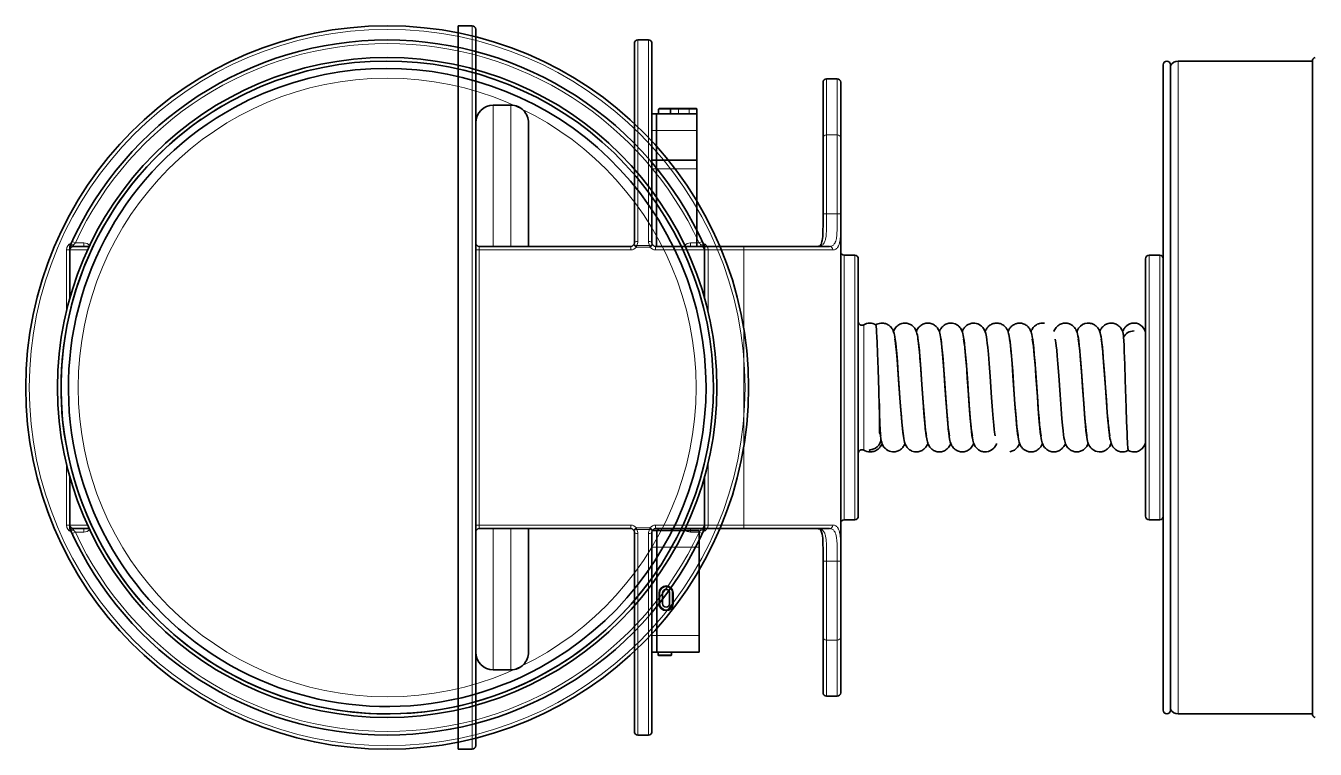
# Model space of a CAD drawing. Extents: x -1556 to 2480, y -1748 to 2591.
# Drawn here: x 390 to 1121, y 216 to 626 of the extents above; entities that cross this region are included whole.
import ezdxf

# ---------------------------------------------------------------- set-up
doc = ezdxf.new("R2010")
doc.units = 0

msp = doc.modelspace()

# ---------------------------------------------------------------- linework, layer by layer
at = {"color": 7, "lineweight": 35}
for p, q in [((634.69519, 420.5), (634.69519, 625.5)), ((644.69519, 420.5), (644.69519, 623.5)), ((734.69519, 502.5), (734.69519, 615.477173)), ((744.69519, 502.5), (744.69519, 615.477173)), ((1034.69519, 603.418518), (1034.69519, 581.026367)), ((1034.69519, 493.509766), (1034.69519, 603.418518)), ((1038.858154, 603.418518), (1038.858154, 581.026123)), ((1043.135376, 605.5), (1119.415405, 605.5)), ((1119.415405, 606), (1119.415405, 583.291687)), ((841.745361, 593.5), (841.745361, 562.050964)), ((851.745361, 562.050964), (851.745361, 593.5)), ((1034.69519, 574.340698), (1034.69519, 595.800537)), ((1034.69519, 581.026367), (1034.69519, 237.581467)), ((1038.858154, 581.026123), (1038.858154, 237.581467)), ((1119.415405, 583.291687), (1119.415405, 235)), ((747.231873, 575.680298), (770.231873, 575.680298)), ((1034.69519, 245.199432), (1034.69519, 574.340698)), ((674.69519, 500.5), (674.69519, 570.5)), ((841.745361, 562.050964), (841.745361, 518.875977)), ((851.745361, 518.875977), (851.745361, 562.050964)), ((747.231873, 549.40332), (770.231873, 549.40332)), ((747.231873, 544.495789), (747.231873, 500.500061)), ((747.231873, 500.500061), (747.231873, 544.495789)), ((770.231873, 544.495789), (770.231873, 500.500061)), ((851.745361, 327.379028), (851.745361, 513.620972)), ((414.5, 471.184723), (414.5, 498.5)), ((732.69519, 500.5), (646.69519, 500.5)), ((796.745361, 500.5), (746.69519, 500.5)), ((774.5, 471.185303), (774.5, 498.5)), ((796.745361, 500.5), (845.451843, 500.5)), ((861.745361, 420.5), (861.745361, 493.5)), ((1024.69519, 420.5), (1024.69519, 493.5)), ((1034.69519, 420.5), (1034.69519, 493.5)), ((634.69519, 215.5), (634.69519, 420.5)), ((644.69519, 217.5), (644.69519, 420.5)), ((861.745361, 347.5), (861.745361, 420.5)), ((1024.69519, 347.5), (1024.69519, 420.5)), ((1034.69519, 347.5), (1034.69519, 420.5)), ((414.5, 342.5), (414.5, 369.819061)), ((774.5, 342.5), (774.5, 369.814087)), ((1034.69519, 259.973663), (1034.69519, 347.489258)), ((732.69519, 340.5), (646.69519, 340.5)), ((674.69519, 270.5), (674.69519, 340.5)), ((734.69519, 225.522842), (734.69519, 338.5)), ((744.69519, 225.522842), (744.69519, 338.5)), ((796.745361, 340.5), (746.69519, 340.5)), ((747.469604, 339.515564), (771.469604, 339.515564)), ((796.745361, 340.5), (845.451843, 340.5)), ((747.469604, 330.015442), (747.469604, 280.015625)), ((747.469604, 280.015625), (747.469604, 330.015442)), ((771.469604, 330.015442), (771.469604, 280.015625)), ((841.745361, 322.123993), (841.745361, 278.949036)), ((851.745361, 278.949036), (851.745361, 322.123993)), ((841.745361, 278.949036), (841.745361, 247.5)), ((851.745361, 247.5), (851.745361, 278.949036)), ((747.469604, 270.515564), (771.469604, 270.515564)), ((1034.69519, 237.581467), (1034.69519, 259.973663)), ((1043.135376, 235.5), (1119.415405, 235.5))]:
    msp.add_line(p, q, dxfattribs=at)
at = {"color": 7, "lineweight": 35, "ltscale": 0.2}
for p, q in [((634.69519, 625.5), (642.69519, 625.5)), ((634.69519, 215.5), (642.69519, 215.5))]:
    msp.add_line(p, q, dxfattribs=at)
at = {"color": 7, "lineweight": 13}
for p, q in [((642.69519, 420.5), (642.69519, 625.5)), ((736.69519, 503.341125), (736.69519, 617.477173)), ((742.69519, 503.341125), (742.69519, 617.477173)), ((1043.135376, 582.852783), (1043.135376, 605.5)), ((843.745361, 595.5), (843.745361, 563.687378)), ((849.745361, 563.687378), (849.745361, 595.5)), ((654.69519, 500.5), (654.69519, 580.5)), ((664.69519, 500.5), (664.69519, 580.5)), ((1043.135376, 235.5), (1043.135376, 582.852783)), ((747.231873, 566.180237), (770.231873, 566.180237)), ((843.745361, 563.687378), (843.745361, 519.023621)), ((849.745361, 519.023621), (849.745361, 563.687378)), ((770.231873, 544.495789), (747.231873, 544.495789)), ((412.5, 498.5), (412.5, 463.449982)), ((732.69519, 498.5), (646.69519, 498.5)), ((646.69519, 498.5), (646.69519, 342.5)), ((796.745361, 498.5), (746.69519, 498.5)), ((776.5, 498.5), (776.5, 463.453461)), ((796.745361, 342.5), (796.745361, 498.5)), ((796.745361, 498.5), (847.289795, 498.5)), ((853.745361, 420.5), (853.745361, 495.5)), ((859.745361, 420.5), (859.745361, 495.5)), ((1026.69519, 420.5), (1026.69519, 495.5)), ((1032.69519, 420.5), (1032.69519, 495.5)), ((864.793152, 384.961517), (864.793152, 454.849792)), ((642.69519, 215.5), (642.69519, 420.5)), ((853.745361, 345.5), (853.745361, 420.5)), ((859.745361, 345.5), (859.745361, 420.5)), ((1026.69519, 345.5), (1026.69519, 420.5)), ((1032.69519, 345.5), (1032.69519, 420.5)), ((412.5, 377.548309), (412.5, 342.5)), ((776.5, 377.545441), (776.5, 342.5)), ((732.69519, 342.5), (646.69519, 342.5)), ((654.69519, 260.5), (654.69519, 340.5)), ((664.69519, 260.5), (664.69519, 340.5)), ((736.69519, 223.522842), (736.69519, 337.658875)), ((742.69519, 223.522842), (742.69519, 337.658875)), ((796.745361, 342.5), (746.69519, 342.5)), ((796.745361, 342.5), (847.289795, 342.5)), ((747.469604, 330.015442), (771.469604, 330.015442)), ((843.745361, 321.976349), (843.745361, 277.312592)), ((849.745361, 277.312592), (849.745361, 321.976349)), ((747.469604, 280.015625), (771.469604, 280.015625)), ((843.745361, 277.312592), (843.745361, 245.5)), ((849.745361, 245.5), (849.745361, 277.312592))]:
    msp.add_line(p, q, dxfattribs=at)
at = {"color": 7, "lineweight": 35, "ltscale": 0.15}
for p, q in [((736.69519, 617.477173), (742.69519, 617.477173)), ((849.745361, 595.5), (843.745361, 595.5)), ((759.731873, 578.680298), (765.731873, 578.680298)), ((853.745361, 495.5), (859.745361, 495.5)), ((1026.69519, 495.5), (1032.69519, 495.5)), ((853.745361, 345.5), (859.745361, 345.5)), ((1026.69519, 345.5), (1032.69519, 345.5)), ((748.719604, 298.015564), (748.719604, 304.015564)), ((750.719604, 298.015564), (750.719604, 304.015564)), ((754.719604, 304.015564), (754.719604, 298.015564)), ((756.719604, 304.015564), (756.719604, 298.015564)), ((843.745361, 245.5), (849.745361, 245.5)), ((736.69519, 223.522842), (742.69519, 223.522842))]:
    msp.add_line(p, q, dxfattribs=at)
at = {"color": 7, "lineweight": 35, "ltscale": 0.012502}
msp.add_line((1119.415405, 605.499939), (1119.415405, 606), dxfattribs=at)
at = {"color": 7, "lineweight": 35, "ltscale": 0.25}
for p, q in [((654.69519, 580.5), (664.69519, 580.5)), ((654.69519, 260.5), (664.69519, 260.5))]:
    msp.add_line(p, q, dxfattribs=at)
at = {"color": 7, "lineweight": 35, "ltscale": 0.0625}
for p, q in [((748.481873, 575.680298), (748.481873, 578.180298)), ((755.231873, 575.680298), (755.231873, 578.180298)), ((770.231873, 575.680298), (770.231873, 578.180298))]:
    msp.add_line(p, q, dxfattribs=at)
at = {"color": 7, "lineweight": 13, "ltscale": 0.168858}
msp.add_line((755.236206, 578.180298), (748.481873, 578.180298), dxfattribs=at)
at = {"color": 7, "lineweight": 35, "ltscale": 0.16871}
msp.add_line((755.730286, 578.680298), (748.981873, 578.680298), dxfattribs=at)
at = {"color": 7, "lineweight": 13, "ltscale": 0.1125}
for p, q in [((759.731873, 578.180298), (755.231873, 578.180298)), ((770.231873, 578.180298), (765.731873, 578.180298))]:
    msp.add_line(p, q, dxfattribs=at)
at = {"color": 7, "lineweight": 35, "ltscale": 0.1}
for p, q in [((759.731873, 578.680298), (755.731873, 578.680298)), ((769.731873, 578.680298), (765.731873, 578.680298))]:
    msp.add_line(p, q, dxfattribs=at)
at = {"color": 7, "lineweight": 13, "ltscale": 0.0125}
for p, q in [((759.731873, 578.680298), (759.731873, 578.180298)), ((765.731873, 578.680298), (765.731873, 578.180298)), ((749.219604, 304.015564), (748.719604, 304.015564)), ((756.219604, 304.015564), (756.719604, 304.015564)), ((749.219604, 298.015564), (748.719604, 298.015564)), ((756.219604, 298.015564), (756.719604, 298.015564))]:
    msp.add_line(p, q, dxfattribs=at)
at = {"color": 7, "lineweight": 13, "ltscale": 0.0625}
for p, q in [((759.731873, 575.680298), (759.731873, 578.180298)), ((765.731873, 575.680298), (765.731873, 578.180298))]:
    msp.add_line(p, q, dxfattribs=at)
at = {"color": 7, "lineweight": 13, "ltscale": 0.15}
for p, q in [((759.731873, 578.180298), (765.731873, 578.180298)), ((849.745361, 563.687378), (843.745361, 563.687378)), ((849.745361, 519.023621), (843.745361, 519.023621)), ((849.745361, 321.976349), (843.745361, 321.976349)), ((749.219604, 298.015564), (749.219604, 304.015564)), ((756.219604, 304.015564), (756.219604, 298.015564)), ((849.745361, 277.312592), (843.745361, 277.312592))]:
    msp.add_line(p, q, dxfattribs=at)
at = {"color": 7, "lineweight": 35, "ltscale": 0.063417}
for p, q in [((747.231873, 575.680298), (744.69519, 575.680298)), ((744.69519, 549.40332), (747.231873, 549.40332))]:
    msp.add_line(p, q, dxfattribs=at)
at = {"color": 7, "lineweight": 35, "ltscale": 0.237502}
for p, q in [((747.231873, 566.180237), (747.231873, 575.680298)), ((747.231873, 566.180237), (747.231873, 575.680298)), ((770.231873, 566.180237), (770.231873, 575.680298)), ((747.469604, 270.515564), (747.469604, 280.015625)), ((747.469604, 270.515564), (747.469604, 280.015625)), ((771.469604, 270.515564), (771.469604, 280.015625))]:
    msp.add_line(p, q, dxfattribs=at)
at = {"color": 7, "lineweight": 13, "ltscale": 0.063417}
for p, q in [((747.231873, 566.180237), (744.69519, 566.180237)), ((744.69519, 544.495789), (747.231873, 544.495789))]:
    msp.add_line(p, q, dxfattribs=at)
at = {"color": 7, "lineweight": 35, "ltscale": 0.419423}
for p, q in [((747.231873, 566.180237), (747.231873, 549.40332)), ((747.231873, 549.40332), (747.231873, 566.180237)), ((770.231873, 566.180237), (770.231873, 549.40332))]:
    msp.add_line(p, q, dxfattribs=at)
at = {"color": 7, "lineweight": 35, "ltscale": 0.122688}
for p, q in [((747.231873, 544.495789), (747.231873, 549.40332)), ((747.231873, 544.495789), (747.231873, 549.40332)), ((770.231873, 544.495789), (770.231873, 549.40332))]:
    msp.add_line(p, q, dxfattribs=at)
at = {"color": 7, "lineweight": 13, "ltscale": 0.029936}
msp.add_line((841.743408, 512.423523), (841.745361, 513.620972), dxfattribs=at)
at = {"color": 7, "lineweight": 35, "ltscale": 0.131375}
for p, q in [((841.745361, 518.875977), (841.745361, 513.620972)), ((851.745361, 513.620972), (851.745361, 518.875977))]:
    msp.add_line(p, q, dxfattribs=at)
at = {"color": 7, "lineweight": 13, "ltscale": 0.119432}
for p, q in [((843.745361, 519.023621), (843.745361, 514.246338)), ((849.745361, 514.246338), (849.745361, 519.023621))]:
    msp.add_line(p, q, dxfattribs=at)
at = {"color": 7, "lineweight": 13, "ltscale": 0.05}
for p, q in [((414.5, 498.5), (412.5, 498.5)), ((417.604309, 502.5), (415.789764, 503.341125)), ((422.5, 500.5), (422.5, 502.5)), ((646.69519, 498.5), (644.69519, 498.5)), ((646.69519, 498.5), (646.69519, 500.5)), ((732.69519, 498.5), (732.69519, 500.5)), ((734.285522, 501.287231), (735.875854, 500.074432)), ((745.104858, 501.287231), (743.514526, 500.074432)), ((746.69519, 500.5), (746.69519, 498.5)), ((766.5, 502.5), (766.5, 500.5)), ((773.210205, 503.341125), (771.395691, 502.5)), ((774.5, 498.5), (776.5, 498.5)), ((796.745361, 500.5), (796.745361, 498.5)), ((414.5, 342.5), (412.5, 342.5)), ((415.789764, 337.658875), (417.604309, 338.5)), ((422.5, 338.5), (422.5, 340.5)), ((646.69519, 342.5), (644.69519, 342.5)), ((646.69519, 340.5), (646.69519, 342.5)), ((732.69519, 342.5), (732.69519, 340.5)), ((734.285522, 339.712769), (735.875854, 340.925568)), ((743.514526, 340.925568), (745.104858, 339.712769)), ((746.69519, 342.5), (746.69519, 340.5)), ((766.5, 340.5), (766.5, 338.5)), ((771.395691, 338.5), (773.210205, 337.658875)), ((774.5, 342.5), (776.5, 342.5)), ((796.745361, 342.5), (796.745361, 340.5))]:
    msp.add_line(p, q, dxfattribs=at)
at = {"color": 7, "lineweight": 35, "ltscale": 0.039361}
for p, q in [((414.5, 500.074432), (414.5, 498.5)), ((414.5, 342.5), (414.5, 340.925568))]:
    msp.add_line(p, q, dxfattribs=at)
at = {"color": 7, "lineweight": 13, "ltscale": 0.251103}
for p, q in [((414.5, 498.5), (424.544128, 498.5)), ((764.455872, 498.5), (774.5, 498.5)), ((414.5, 342.5), (424.544128, 342.5)), ((764.455872, 342.5), (774.5, 342.5))]:
    msp.add_line(p, q, dxfattribs=at)
at = {"color": 7, "lineweight": 13, "ltscale": 0.019681}
for p, q in [((416.5, 501.287231), (416.5, 500.5)), ((772.5, 501.287231), (772.5, 500.5)), ((416.5, 340.5), (416.5, 339.712769)), ((772.5, 340.5), (772.5, 339.712769))]:
    msp.add_line(p, q, dxfattribs=at)
at = {"color": 7, "lineweight": 35, "ltscale": 0.224408}
for p, q in [((416.5, 500.5), (425.476318, 500.5)), ((416.5, 340.5), (425.476318, 340.5)), ((763.523682, 340.5), (772.5, 340.5))]:
    msp.add_line(p, q, dxfattribs=at)
at = {"color": 7, "lineweight": 13, "ltscale": 0.122392}
for p, q in [((417.604309, 502.5), (422.5, 502.5)), ((771.395691, 502.5), (766.5, 502.5)), ((417.604309, 338.5), (422.5, 338.5)), ((771.395691, 338.5), (766.5, 338.5))]:
    msp.add_line(p, q, dxfattribs=at)
at = {"color": 7, "lineweight": 13, "ltscale": 0.190967}
for p, q in [((743.514526, 500.890686), (735.875854, 500.890686)), ((743.514526, 500.074432), (735.875854, 500.074432)), ((743.514526, 340.925568), (735.875854, 340.925568)), ((743.514526, 340.109314), (735.875854, 340.109314))]:
    msp.add_line(p, q, dxfattribs=at)
at = {"color": 7, "lineweight": 13, "ltscale": 0.020406}
for p, q in [((735.875854, 500.890686), (735.875854, 500.074432)), ((743.514526, 500.890686), (743.514526, 500.074432)), ((735.875854, 340.925568), (735.875854, 340.109314)), ((743.514526, 340.925568), (743.514526, 340.109314))]:
    msp.add_line(p, q, dxfattribs=at)
at = {"color": 7, "lineweight": 35, "ltscale": 0.224112}
msp.add_line((763.535522, 500.5), (772.5, 500.5), dxfattribs=at)
at = {"color": 7, "lineweight": 35, "ltscale": 0.039306}
for p, q in [((774.5, 500.074432), (774.5, 498.502197)), ((774.5, 342.497803), (774.5, 340.925568))]:
    msp.add_line(p, q, dxfattribs=at)
at = {"color": 7, "lineweight": 13, "ltscale": 0.029717}
msp.add_line((864.793152, 454.849792), (864.793152, 456.038483), dxfattribs=at)
at = {"color": 7, "lineweight": 35, "ltscale": 0.000122}
msp.add_line((871.663757, 455.960693), (871.667725, 455.957855), dxfattribs=at)
at = {"color": 7, "lineweight": 35, "ltscale": 0.41549}
msp.add_line((873.675537, 411.455444), (873.675537, 394.835846), dxfattribs=at)
at = {"color": 7, "lineweight": 35, "ltscale": 0.000192}
msp.add_line((868.409912, 384.015442), (868.41748, 384.014191), dxfattribs=at)
at = {"color": 7, "lineweight": 35, "ltscale": 0.062434}
msp.add_line((747.469604, 339.515564), (744.972229, 339.515564), dxfattribs=at)
at = {"color": 7, "lineweight": 35, "ltscale": 0.237503}
for p, q in [((747.469604, 330.015442), (747.469604, 339.515564)), ((747.469604, 330.015442), (747.469604, 339.515564)), ((771.469604, 330.015442), (771.469604, 339.515564))]:
    msp.add_line(p, q, dxfattribs=at)
at = {"color": 7, "lineweight": 35, "ltscale": 0.024614}
for p, q in [((748.219604, 339.515564), (748.219604, 340.500122)), ((755.719604, 339.515564), (755.719604, 340.500122))]:
    msp.add_line(p, q, dxfattribs=at)
at = {"color": 7, "lineweight": 13, "ltscale": 0.06936}
for p, q in [((747.469604, 330.015442), (744.69519, 330.015442)), ((747.469604, 280.015625), (744.69519, 280.015625))]:
    msp.add_line(p, q, dxfattribs=at)
at = {"color": 7, "lineweight": 35, "ltscale": 0.131376}
for p, q in [((841.745361, 327.379028), (841.745361, 322.123993)), ((851.745361, 322.123993), (851.745361, 327.379028))]:
    msp.add_line(p, q, dxfattribs=at)
at = {"color": 7, "lineweight": 13, "ltscale": 0.119433}
for p, q in [((843.745361, 326.753662), (843.745361, 321.976349)), ((849.745361, 321.976349), (849.745361, 326.753662))]:
    msp.add_line(p, q, dxfattribs=at)
at = {"color": 7, "lineweight": 35, "ltscale": 0.06936}
msp.add_line((747.469604, 270.515564), (744.69519, 270.515564), dxfattribs=at)
at = {"color": 7, "lineweight": 35, "ltscale": 0.0375}
for p, q in [((748.219604, 270.515564), (748.219604, 269.015564)), ((755.719604, 270.515564), (755.719604, 269.015564))]:
    msp.add_line(p, q, dxfattribs=at)
at = {"color": 7, "lineweight": 13, "ltscale": 0.1875}
msp.add_line((748.219604, 269.015564), (755.719604, 269.015564), dxfattribs=at)
at = {"color": 7, "lineweight": 35, "ltscale": 0.1625}
msp.add_line((748.719604, 268.515564), (755.219604, 268.515564), dxfattribs=at)
at = {"color": 7, "lineweight": 35, "ltscale": 0.012504}
msp.add_line((1119.415405, 235), (1119.415405, 235.500168), dxfattribs=at)
at = {"color": 7, "lineweight": 35}
for points in [[(838.902405, 500.500488), (839.233948, 500.52533), (839.500488, 500.580688), (839.773499, 500.687744), (839.997375, 500.833679), (840.157166, 500.981903), (840.375244, 501.25531), (840.573853, 501.590424), (840.76825, 502.018372), (840.951721, 502.542053), (841.118896, 503.160889), (841.265503, 503.868958), (841.426575, 504.941284), (841.548706, 506.145081), (841.652283, 507.811462), (841.711548, 509.630432), (841.743225, 512.382935), (841.745361, 513.620972)], [(838.903992, 500.500549), (839.235168, 500.525513), (839.501404, 500.580963), (839.774658, 500.688354), (839.998047, 500.834167), (840.158081, 500.98288), (840.376221, 501.256714), (840.574402, 501.591583), (840.768799, 502.019806), (840.952271, 502.543793), (841.119324, 503.16275), (841.265869, 503.870758), (841.426758, 504.942902), (841.548767, 506.146454), (841.652344, 507.812408), (841.711548, 509.631104), (841.743164, 512.38324), (841.745361, 513.620972)], [(871.667725, 455.957855), (871.69873, 455.917694), (871.760681, 455.74173), (871.810791, 455.506409), (871.910278, 454.795898)], [(871.910278, 454.795898), (872.027588, 453.551147), (872.1427, 451.92038), (872.293701, 449.204437), (872.439697, 446.01236), (872.672058, 439.957489)], [(874.436157, 456.951233), (875.138428, 456.98764), (875.489319, 456.986237), (876.033386, 456.940674), (876.572205, 456.846283), (877.091797, 456.712463), (877.598816, 456.538452), (878.081055, 456.328339), (878.545471, 456.08075), (878.977966, 455.80542), (879.388306, 455.498352), (879.781128, 455.154846), (880.130615, 454.800354), (880.473938, 454.396515), (880.76416, 454.000916), (881.06311, 453.525269), (881.295776, 453.091278), (881.563904, 452.495117), (881.761292, 451.964661), (882.000305, 451.175415), (882.188599, 450.403503), (882.436829, 449.132385), (882.665527, 447.673828), (882.936951, 445.570923), (883.199097, 443.164917), (883.52063, 439.752655), (883.901855, 435.139954), (884.406555, 428.332611), (885.159546, 417.496735), (885.721436, 409.628326), (886.156067, 404.091309), (886.463745, 400.61557), (886.766296, 397.651459), (886.997314, 395.741943), (887.199768, 394.356201), (887.430359, 393.186066)], [(881.693115, 452.159515), (881.870361, 452.615173), (882.108887, 453.134583), (882.465515, 453.768616), (882.843628, 454.319214), (883.276611, 454.834778), (883.723083, 455.276245), (884.225586, 455.687012), (884.739868, 456.032532), (885.297791, 456.335693)], [(887.750122, 456.983276), (888.339478, 456.99231), (888.633606, 456.982391), (889.194336, 456.920288), (889.74469, 456.811523), (890.283203, 456.656921), (890.799438, 456.460785), (891.302673, 456.220001), (891.770386, 455.947083), (892.224121, 455.630188), (892.636963, 455.289673), (893.040649, 454.898254), (893.387146, 454.505341), (893.737671, 454.038971), (894.019531, 453.597748), (894.327881, 453.021881), (894.554993, 452.51059), (894.789063, 451.872559), (895.007568, 451.134735), (895.245239, 450.121124), (895.495972, 448.756378), (895.757446, 446.972931), (896.047363, 444.559326), (896.368408, 441.377716), (896.720947, 437.34021), (897.189636, 431.270569), (897.830444, 422.191284), (898.526123, 412.230316), (898.987427, 406.102386), (899.330872, 402.009583), (899.6698, 398.496399), (899.944336, 396.110413), (900.150269, 394.634064), (900.303955, 393.734589), (900.426697, 393.178345)], [(894.694092, 452.148468), (894.897339, 452.667053), (895.208618, 453.315582), (895.560913, 453.909332), (895.926758, 454.419037), (896.337891, 454.894165), (896.768982, 455.312256), (897.246704, 455.698608), (897.742676, 456.031372), (898.276978, 456.3237), (898.826294, 456.562592), (899.402039, 456.753052), (899.989014, 456.889465), (900.586365, 456.972046)], [(901.10437, 456.999298), (901.73468, 456.977661), (902.304504, 456.905884), (902.864746, 456.785339), (903.414673, 456.616089), (903.940613, 456.40332), (904.454956, 456.141876), (904.931519, 455.846283), (905.397339, 455.499542), (905.81366, 455.131866), (906.225525, 454.701599), (906.572693, 454.273651), (906.933838, 453.744202), (907.208252, 453.263489), (907.530823, 452.57251), (907.755493, 451.974365), (907.964233, 451.293976), (908.200928, 450.326172), (908.4198, 449.199188), (908.671753, 447.588318), (908.906799, 445.772217), (909.190735, 443.183411), (909.524902, 439.627808), (909.9104, 434.944824), (910.402466, 428.294922), (911.163635, 417.341156), (911.704346, 409.76889), (912.134277, 404.271942), (912.506531, 400.095306), (912.7677, 397.575012), (913.0224, 395.498993), (913.211853, 394.234436), (913.425781, 393.167236)], [(907.695679, 452.145355), (907.9198, 452.711823), (908.22937, 453.349091), (908.493103, 453.799072), (908.84729, 454.309509), (909.192383, 454.729523), (909.599365, 455.15033), (910.015076, 455.514465), (910.475281, 455.854645), (910.949463, 456.147217), (911.461304, 456.40625), (911.98645, 456.617859), (912.535645, 456.786163), (913.096497, 456.90625), (913.667969, 456.97757), (914.065308, 456.997711), (914.463379, 456.993927)], [(915.947144, 456.764893), (916.675232, 456.513855), (917.029419, 456.365356), (917.549561, 456.091644), (918.031128, 455.782196), (918.5047, 455.416168), (918.923889, 455.030365), (919.342407, 454.572479), (919.69104, 454.119202), (920.061279, 453.5401), (920.334534, 453.022034), (920.559204, 452.513824), (920.820435, 451.789093), (921.061401, 450.937927), (921.256836, 450.074829), (921.478149, 448.871918), (921.721313, 447.247345), (921.969971, 445.250458), (922.252991, 442.580658), (922.586792, 438.936707), (923.0271, 433.448212), (923.573853, 425.889435), (924.388977, 414.152618), (924.874878, 407.541534), (925.25, 402.929291), (925.567871, 399.488983), (925.827515, 397.066223), (926.076538, 395.121643), (926.267212, 393.922028), (926.428711, 393.157013)], [(920.697266, 452.151917), (920.888184, 452.638702), (921.110596, 453.120117), (921.40979, 453.661774), (921.697388, 454.102081), (922.04187, 454.55069), (922.390991, 454.939728), (922.790039, 455.32019), (923.202942, 455.655945), (923.655884, 455.967621), (924.126282, 456.238068), (924.627869, 456.474152), (925.133179, 456.663086), (925.652344, 456.810669), (926.209045, 456.919952), (926.772888, 456.981384), (927.28772, 456.995178), (927.802368, 456.968872)], [(931.10144, 455.734009), (931.578857, 455.355682), (931.995117, 454.962524), (932.419434, 454.484619), (932.765076, 454.019989), (933.141602, 453.406799), (933.413452, 452.865295), (933.601624, 452.421051), (933.750244, 452.016693), (934.008179, 451.164001), (934.241577, 450.173035), (934.437378, 449.141632), (934.686523, 447.534485), (934.920898, 445.711731), (935.20459, 443.11319), (935.547607, 439.444), (935.979492, 434.134674), (936.524414, 426.662567), (937.340942, 414.901093), (937.880432, 407.532104), (938.255188, 402.925537), (938.607239, 399.145416), (938.882935, 396.638763), (939.080811, 395.124695), (939.253418, 394.025208), (939.43457, 393.149994)], [(933.69812, 452.166931), (933.882202, 452.633972), (934.129517, 453.162598), (934.382324, 453.621735), (934.672668, 454.069489), (934.972961, 454.468811), (935.314575, 454.860077), (935.672974, 455.214661), (936.06604, 455.549377), (936.438904, 455.822327), (936.829651, 456.069427), (937.301697, 456.322418), (937.792175, 456.537292), (938.305115, 456.713531), (938.830933, 456.847168), (939.378235, 456.939209), (939.931152, 456.985443), (940.509277, 456.984314), (941.085571, 456.9328)], [(941.085571, 456.9328), (941.620972, 456.838898), (942.145996, 456.701843), (942.682617, 456.512695), (943.193726, 456.282196), (943.70105, 455.999023), (944.295288, 455.587097), (944.750977, 455.200348), (945.166138, 454.780792), (945.567627, 454.296844), (945.818237, 453.944153)], [(945.818237, 453.944153), (946.0755, 453.524445), (946.196777, 453.310425), (946.466553, 452.754578), (946.775757, 451.954102), (947.015686, 451.152924), (947.18512, 450.456421), (947.367493, 449.558807), (947.577271, 448.313812), (947.816284, 446.6026), (948.102356, 444.145996), (948.4375, 440.73761), (948.823242, 436.199066), (949.315186, 429.679138), (950.022095, 419.559326), (950.617188, 411.116272), (951.047485, 405.480347), (951.420654, 401.132935), (951.735229, 397.977936), (951.975769, 395.939606), (952.185547, 394.466156), (952.339233, 393.595734), (952.440063, 393.151672)], [(946.697144, 452.178192), (946.875793, 452.631927), (947.095459, 453.106628), (947.31604, 453.518127), (947.569214, 453.926086), (947.828125, 454.290588), (948.120056, 454.65033), (948.388184, 454.940735), (948.672363, 455.215607), (949.033936, 455.52536), (949.415833, 455.809509), (949.822327, 456.068298), (950.246582, 456.296967), (950.698975, 456.499969), (951.1651, 456.669006), (951.656982, 456.806396), (952.157959, 456.905701), (952.680176, 456.967529), (953.205444, 456.987946), (953.745178, 456.965637), (954.281738, 456.899536)], [(954.281738, 456.899536), (954.804382, 456.791748), (955.317627, 456.642212), (955.831787, 456.445801), (956.32312, 456.210358), (956.813721, 455.922974), (957.267761, 455.603394), (957.723755, 455.220703), (958.123413, 454.823059), (958.536743, 454.333588), (958.869812, 453.862762), (959.243225, 453.22052), (959.508789, 452.657349), (959.756958, 452.011627), (960.018372, 451.148773), (960.134827, 450.684082)], [(959.695435, 452.185059), (959.992676, 452.904663), (960.278259, 453.461121), (960.580261, 453.951538), (960.926941, 454.425568), (961.31488, 454.87262), (961.74408, 455.289063), (962.213257, 455.670258), (962.728882, 456.016815), (963.288696, 456.32135), (963.888794, 456.576416), (964.526978, 456.775909), (965.199036, 456.913055), (965.899109, 456.98111), (966.619873, 456.973755), (966.984375, 456.940186), (967.351685, 456.885681)], [(973.216187, 453.352631), (973.60437, 453.991791), (973.951416, 454.461121), (974.398682, 454.965149), (974.906128, 455.434082), (975.476624, 455.861237), (975.946472, 456.14859), (976.452332, 456.40274), (976.993042, 456.618439), (977.56665, 456.790192), (978.17041, 456.912323), (978.800537, 456.979065), (979.452271, 456.984772), (980.119751, 456.924072), (980.286987, 456.898132)], [(980.286987, 456.898132), (980.781555, 456.79248), (981.026306, 456.730072), (981.484741, 456.581482), (981.930664, 456.397247), (982.378235, 456.173859), (982.808228, 455.91864), (983.22998, 455.622894), (983.628052, 455.295959), (984.029053, 454.910553), (984.383545, 454.511719), (984.755554, 454.017548), (985.052246, 453.549316), (985.400452, 452.880341), (985.635254, 452.323669), (985.839844, 451.737549), (986.083862, 450.867432), (986.326904, 449.754456), (986.549438, 448.47522), (986.789795, 446.792114), (987.076416, 444.372314), (987.411499, 441.007965), (987.796875, 436.51416), (988.289063, 430.026978), (988.94342, 420.681549), (989.595703, 411.391754), (990.029297, 405.689423), (990.406189, 401.277313), (990.724304, 398.070923), (990.964417, 396.025146), (991.175354, 394.533447), (991.345093, 393.574921), (991.435547, 393.18158)], [(985.692932, 452.169983), (985.82251, 452.507843), (986.030273, 452.980743), (986.236938, 453.38681), (986.454346, 453.758911), (986.668701, 454.083862), (986.894775, 454.389587), (987.319336, 454.883484), (987.801025, 455.34668)], [(993.06311, 456.935822), (993.516113, 456.856628), (994.156006, 456.69574), (994.562561, 456.553467), (994.975586, 456.378662), (995.376038, 456.177307), (995.777832, 455.939392), (996.162109, 455.674164), (996.54895, 455.364502), (996.904907, 455.035156), (997.267822, 454.646088), (997.585205, 454.250977), (997.92334, 453.756592), (998.191223, 453.292938), (998.513733, 452.613953), (998.740784, 452.021149), (998.937012, 451.398956), (999.167053, 450.494049), (999.413452, 449.257904), (999.669189, 447.638702), (999.90271, 445.847015), (1000.184875, 443.291595), (1000.516724, 439.781219), (1000.899597, 435.151489), (1001.389282, 428.555725), (1002.148926, 417.630188), (1002.743591, 409.313538), (1003.174316, 403.856445), (1003.49469, 400.275513), (1003.757446, 397.717896), (1004.011902, 395.621643), (1004.201904, 394.334137), (1004.430176, 393.181396)], [(998.693115, 452.155792), (998.954712, 452.806122), (999.192993, 453.295197), (999.407471, 453.67514), (999.650696, 454.0513), (999.885803, 454.372772), (1000.140747, 454.682831), (1000.393799, 454.957977), (1000.924622, 455.449951), (1001.471741, 455.860535), (1002.027466, 456.197083), (1002.584106, 456.46582), (1002.86145, 456.576874)], [(1005.679443, 456.980103), (1006.382324, 456.889679), (1006.924805, 456.766479), (1007.471924, 456.592163), (1008.020752, 456.362549), (1008.565796, 456.074036), (1009.098755, 455.724701), (1009.610901, 455.314087), (1010.108765, 454.826813), (1010.57959, 454.26001), (1010.936951, 453.734985), (1011.282593, 453.114319), (1011.596802, 452.405945), (1011.878296, 451.589539), (1011.931946, 451.40741)], [(1011.694397, 452.146362), (1011.895813, 452.660889), (1012.155762, 453.214783), (1012.357666, 453.58136), (1012.633789, 454.017822), (1012.89801, 454.380676), (1013.18811, 454.729553), (1013.476135, 455.035156), (1013.781921, 455.322174), (1014.088257, 455.577118), (1014.405518, 455.811066), (1014.723267, 456.018402), (1015.047119, 456.204651), (1015.69635, 456.510559), (1016.342957, 456.735626), (1016.978638, 456.887238), (1017.597961, 456.972992), (1018.19519, 457)], [(882.461426, 447.843536), (882.674561, 446.781555), (882.851868, 445.606934), (883.10376, 443.577148), (883.417786, 440.530396), (883.79126, 436.278931), (884.222473, 430.712158), (884.819458, 422.292542), (885.528931, 412.103302), (886.022949, 405.483704), (886.410095, 400.846527), (886.746155, 397.344818), (887.020569, 394.904419), (887.288757, 392.912323), (887.514832, 391.538544), (887.75061, 390.387177), (887.970337, 389.53772), (888.159912, 388.941437), (888.322205, 388.50827), (888.537354, 388.016602), (888.808655, 387.495605), (889.177734, 386.911469), (889.524414, 386.455811), (889.941956, 385.994232), (890.359802, 385.605804), (890.832825, 385.236481), (891.313904, 384.924133), (891.83374, 384.647491), (892.187744, 384.497253), (892.915527, 384.242737)], [(895.464966, 447.831268), (895.680908, 446.75116), (895.856934, 445.581787), (896.109253, 443.543945), (896.423706, 440.48819), (896.797485, 436.227478), (897.228882, 430.652649), (897.825806, 422.229462), (898.534668, 412.049896), (899.028076, 405.442413), (899.414795, 400.815399), (899.75061, 397.321533), (900.036743, 394.790344), (900.274841, 393.021851), (900.528564, 391.478271), (900.738037, 390.455261), (900.904053, 389.786469), (901.11853, 389.074402), (901.378784, 388.381317), (901.662537, 387.774109), (901.931458, 387.2966), (902.291321, 386.761749), (902.636353, 386.330933), (903.046997, 385.896729), (903.461914, 385.525848), (903.927002, 385.175385), (904.403076, 384.876434), (904.917236, 384.611511), (905.443237, 384.395477), (905.993835, 384.223022), (906.553101, 384.099762), (907.125732, 384.024841), (907.343994, 384.011627), (907.781616, 384.000641)], [(908.463684, 447.821869), (908.681885, 446.729065), (908.877075, 445.416504), (909.121582, 443.41568), (909.43103, 440.390015), (909.782776, 436.383575), (910.240234, 430.473022), (910.875, 421.489868), (911.575806, 411.449982), (912.074829, 404.82901), (912.444214, 400.46814), (912.775146, 397.071259), (913.066284, 394.542114), (913.323608, 392.689636), (913.530396, 391.463562), (913.740234, 390.443695), (913.933228, 389.680573), (914.196045, 388.853088), (914.420044, 388.288239), (914.680908, 387.743195), (914.846252, 387.444153), (915.121582, 387.006592), (915.471313, 386.534027), (915.815918, 386.137512), (916.218628, 385.741608), (916.630432, 385.397156), (917.083984, 385.07608), (917.551575, 384.799255), (918.055115, 384.554626), (918.572083, 384.354797), (919.111755, 384.196716), (919.663574, 384.084747), (920.226074, 384.019714), (920.528931, 384.008392), (921.135986, 384.016418)], [(921.458984, 447.817566), (921.668091, 446.779755), (921.861633, 445.492554), (922.109497, 443.478943), (922.403687, 440.627045), (922.774536, 436.425354), (923.211304, 430.801422), (923.776001, 422.853729), (924.469116, 412.875427), (924.975708, 406.024567), (925.358521, 401.376251), (925.681152, 397.93512), (925.944275, 395.507629), (926.216431, 393.38559), (926.432373, 391.990997), (926.682861, 390.683197), (926.88208, 389.854706), (927.108459, 389.096771), (927.305786, 388.556549), (927.572632, 387.953247), (927.800781, 387.521149), (928.099121, 387.039246), (928.387695, 386.640289), (928.730225, 386.232117), (929.078735, 385.874176), (929.471008, 385.526947), (929.876892, 385.21933), (930.30481, 384.942871), (930.76947, 384.691071), (931.25238, 384.476929), (931.760376, 384.299072), (932.28125, 384.161682), (932.821777, 384.063873), (933.367798, 384.01532), (933.72876, 384.012482), (934.451538, 384.048401)], [(947.482605, 447.697296), (947.605896, 447.090698), (947.796692, 445.897583), (948.008789, 444.273102), (948.289673, 441.702576), (948.593933, 438.449646), (948.963135, 433.96228), (949.459167, 427.256348), (950.208008, 416.477173), (950.773193, 408.572845), (951.216187, 402.938446), (951.536011, 399.334198), (951.85083, 396.251892), (952.09729, 394.197632), (952.32605, 392.588806), (952.572388, 391.173523), (952.787842, 390.186401), (952.963501, 389.528503), (953.158691, 388.921448), (953.320313, 388.4953), (953.524536, 388.031708), (953.711426, 387.663879), (953.934204, 387.279144), (954.154541, 386.943756), (954.409973, 386.599518), (954.677368, 386.280762), (954.963379, 385.978394), (955.272949, 385.688629), (955.599854, 385.41861), (955.952393, 385.163177), (956.320618, 384.930939), (956.714905, 384.717133), (957.122559, 384.530151), (957.555298, 384.366333), (957.998413, 384.23288), (958.46405, 384.127747), (958.936096, 384.056213), (959.426758, 384.018127), (959.918823, 384.016357), (960.378052, 384.047668), (960.834229, 384.110657)], [(960.134827, 450.684082), (960.445313, 449.139008), (960.668213, 447.718811), (960.919434, 445.792053), (961.222656, 443.016235), (961.57959, 439.172516), (961.991577, 434.087463), (962.518311, 426.870117), (963.333984, 415.120361), (963.855835, 407.963226), (964.259033, 402.980164), (964.600464, 399.298889), (964.842041, 397.059784), (965.077393, 395.213989), (965.243286, 394.139832), (965.442749, 393.159668)], [(960.447021, 447.845764), (960.629822, 446.964417), (960.822632, 445.722076), (961.054688, 443.890381), (961.356323, 441.034485), (961.725403, 436.918304), (962.160767, 431.371735), (962.724976, 423.471863), (963.482544, 412.575623), (963.991699, 405.719055), (964.377441, 401.071838), (964.703979, 397.631226), (964.992432, 395.033051), (965.249878, 393.092163), (965.480774, 391.660095), (965.675903, 390.668518), (965.838318, 389.980225), (966.085693, 389.129547)], [(973.450684, 447.852142), (973.650269, 446.872864), (973.813599, 445.816895), (974.025757, 444.173004), (974.290649, 441.739136), (974.595947, 438.476685), (974.966736, 433.971619), (975.465576, 427.226837), (976.220032, 416.368622), (976.790161, 408.405457), (977.237976, 402.731812), (977.561523, 399.110901), (977.890869, 395.930939), (978.163086, 393.731384), (978.397827, 392.161346), (978.643494, 390.834106), (978.816772, 390.075287), (979.010254, 389.373871), (979.257019, 388.652496), (979.518311, 388.039551), (979.876892, 387.36557), (980.065674, 387.065765), (980.442932, 386.548706)], [(986.457031, 447.849762), (986.657166, 446.865448), (986.835938, 445.697876), (987.054321, 443.977692), (987.310913, 441.592102), (987.615173, 438.320282), (987.984497, 433.81366), (988.481384, 427.081024), (989.232788, 416.262512), (989.800476, 408.339844), (990.246216, 402.697998), (990.568237, 399.096649), (990.895996, 395.932465), (991.16687, 393.742645), (991.383728, 392.279144), (991.59314, 391.107117), (991.838867, 390.007446), (992.006836, 389.400909), (992.200806, 388.815125), (992.395386, 388.32193), (992.700073, 387.685181), (992.920898, 387.298187), (993.127258, 386.978638), (993.57605, 386.389557), (993.812805, 386.12442), (994.289917, 385.663544), (994.781982, 385.271149), (995.281494, 384.942291)], [(999.462708, 447.840668), (999.660767, 446.866974), (999.846008, 445.654877), (1000.077637, 443.812592), (1000.352173, 441.218292), (1000.69397, 437.454803), (1001.097168, 432.400208), (1001.619507, 425.180756), (1002.437134, 413.406006), (1002.966675, 406.212555), (1003.382446, 401.166779), (1003.683105, 397.968323), (1003.990051, 395.163177), (1004.245117, 393.215698), (1004.494751, 391.654785), (1004.705933, 390.589508), (1004.895325, 389.810547), (1005.153381, 388.963837), (1005.370972, 388.392548), (1005.710205, 387.676636), (1005.965759, 387.234558), (1006.20105, 386.880463), (1006.466797, 386.528351), (1006.725464, 386.224854), (1007.004272, 385.933594), (1007.281555, 385.675018), (1007.570129, 385.434387), (1008.154602, 385.022034), (1008.748657, 384.689423), (1009.343811, 384.430206), (1009.933105, 384.237976), (1010.51062, 384.106445)], [(1012.211304, 449.055054), (1012.128418, 450.026733), (1012.044189, 450.783325), (1011.959229, 451.298218), (1011.931946, 451.40741)], [(1012.211304, 449.055054), (1012.34906, 446.970428), (1012.482544, 444.432251), (1012.628601, 441.129608), (1012.90741, 433.562531), (1013.183899, 424.913727), (1013.671021, 408.899689), (1013.921631, 401.273682), (1014.175293, 394.624298), (1014.308228, 391.714478), (1014.417603, 389.664642), (1014.529846, 387.91507), (1014.619385, 386.790771), (1014.710571, 385.905029), (1014.802979, 385.280609), (1014.865112, 385.018799), (1014.89624, 384.935791), (1014.927429, 384.885162), (1014.942993, 384.87207)], [(874.551514, 391.314728), (874.488037, 391.747955), (874.378052, 392.890411), (874.271118, 394.402557), (874.166382, 396.223846), (873.975586, 400.304901), (873.759399, 405.929047), (873.619934, 409.999115), (873.348206, 418.576721), (872.972839, 430.831543), (872.672058, 439.957489)], [(868.41748, 384.014191), (868.958496, 384.014557), (869.497314, 384.058929), (870.065063, 384.154205), (870.62262, 384.297943), (871.151367, 384.483307), (871.662292, 384.712769), (872.148438, 384.983032), (872.611145, 385.291931), (872.971436, 385.571411), (873.312256, 385.873993), (873.685059, 386.258392), (874.019775, 386.660767), (874.337219, 387.105286), (874.618896, 387.570251), (874.888672, 388.097107), (875.19281, 388.833771)], [(874.551514, 391.314728), (874.77887, 390.245056), (875.026367, 389.332367), (875.284851, 388.588745), (875.588684, 387.899628), (875.907227, 387.318726), (876.273193, 386.771454), (876.655212, 386.296906), (877.076416, 385.858246), (877.521057, 385.469604), (877.765381, 385.283051)], [(881.084473, 384.031494), (881.598511, 384.004913), (882.112671, 384.018402), (882.692932, 384.082184), (883.265503, 384.196533), (883.776184, 384.343475), (884.273254, 384.530457), (884.785156, 384.77301), (885.265808, 385.052307), (885.726318, 385.373413), (886.148071, 385.722229), (886.549744, 386.112671), (886.908142, 386.521912), (887.248413, 386.976929), (887.550232, 387.455505), (887.848145, 388.020142), (888.102234, 388.605408), (888.19342, 388.847443)], [(894.420166, 384.006348), (894.808777, 384.002014), (895.196777, 384.020447), (895.771362, 384.090027), (896.33551, 384.208923), (896.887817, 384.376526), (897.416138, 384.587982), (897.931152, 384.847351), (898.408203, 385.140747), (898.87085, 385.481964), (899.289551, 385.848328), (899.698486, 386.270966), (900.046143, 386.694641), (900.40271, 387.209534), (900.659119, 387.647339), (900.966309, 388.27832), (901.19458, 388.855103)], [(908.275513, 384.025391), (908.875916, 384.105865), (909.46228, 384.239685), (910.039673, 384.428131), (910.590576, 384.665222), (911.126892, 384.955994), (911.624512, 385.287231), (912.103882, 385.672058), (912.536926, 386.089111), (912.948608, 386.561401), (913.315674, 387.068512), (913.671875, 387.664795), (913.988403, 388.322052), (914.196411, 388.851959)], [(923.566589, 384.651825), (924.125854, 384.952606), (924.642822, 385.296753), (925.147217, 385.705597), (925.595276, 386.144928), (926.029602, 386.657593), (926.407593, 387.202087), (926.766113, 387.832947), (927.011108, 388.362701), (927.197388, 388.840485)], [(938.524536, 386.067261), (938.914246, 386.507721), (939.235962, 386.935577), (939.574768, 387.47229), (939.861084, 388.017639), (940.047852, 388.439056), (940.197388, 388.82724)], [(947.695068, 384.084961), (948.213928, 384.184387), (948.723022, 384.324554), (949.249451, 384.516998), (949.75177, 384.749756), (950.250854, 385.034332), (950.71582, 385.354431), (951.180298, 385.737061), (951.697144, 386.255188), (952.095093, 386.740875), (952.450195, 387.261719), (952.795776, 387.881042), (952.987793, 388.292816)], [(960.834229, 384.110657), (961.444031, 384.246307), (962.038025, 384.438049), (962.583252, 384.670471), (963.105408, 384.950897), (963.629883, 385.29953), (964.120605, 385.694641), (964.497437, 386.050568), (964.846741, 386.433136), (965.250122, 386.961761), (965.628662, 387.572144), (965.964844, 388.244141), (966.19458, 388.815399)], [(966.085938, 389.128723), (966.347534, 388.422699), (966.676514, 387.722321), (967.048462, 387.093414), (967.416748, 386.584167), (967.899292, 386.036591), (968.303406, 385.655853), (968.749512, 385.300201), (969.234558, 384.977051), (969.75824, 384.690979), (970.320435, 384.44693), (970.918823, 384.251038), (971.549927, 384.109528), (972.209351, 384.028687), (972.891541, 384.014587), (973.595581, 384.07373), (973.836609, 384.11142)], [(973.836609, 384.11142), (974.342896, 384.221039), (974.876587, 384.382233), (975.395325, 384.586914), (975.897949, 384.83548), (976.377441, 385.125854), (976.862183, 385.482025), (977.314697, 385.878784), (977.655151, 386.22464), (977.970886, 386.592804), (978.34552, 387.111786), (978.701904, 387.716309), (979.033569, 388.416046), (979.19342, 388.824341)], [(986.692871, 384.084991), (987.24231, 384.19339), (987.787781, 384.349915), (988.229126, 384.514648), (988.657837, 384.710083), (989.08606, 384.943665), (989.496277, 385.207611), (989.894714, 385.50705), (990.270142, 385.834656), (990.652222, 386.22287), (990.990662, 386.624084), (991.348328, 387.124084), (991.624878, 387.582092), (991.956421, 388.24884), (992.192749, 388.838043)], [(999.388062, 384.040833), (999.841736, 384.105255), (1000.254456, 384.191956), (1000.660889, 384.30481), (1001.073486, 384.448975), (1001.47583, 384.619751), (1001.846252, 384.804962), (1002.204468, 385.012512), (1002.594849, 385.274902), (1002.971069, 385.568024), (1003.345581, 385.905457), (1003.69165, 386.266724), (1004.037598, 386.685638), (1004.34967, 387.129364), (1004.664429, 387.658417), (1004.88562, 388.098938), (1005.193604, 388.849701)], [(868.409912, 384.015442), (868.398682, 384.020966), (868.376221, 384.045044), (868.342468, 384.11377), (868.308838, 384.221375), (868.258911, 384.452332), (868.159912, 385.161377)], [(980.442932, 386.548706), (980.850586, 386.083282), (981.310608, 385.645508), (981.82605, 385.240631), (982.398682, 384.876099), (983.028931, 384.561035), (983.538574, 384.363495), (984.078613, 384.204468), (984.646851, 384.089081), (985.240173, 384.022522), (985.855347, 384.009979), (986.534668, 384.062622), (986.692871, 384.084991)], [(838.844299, 340.5), (839.183472, 340.481171), (839.457886, 340.430847), (839.715454, 340.340637), (839.956055, 340.198273), (840.097839, 340.078125), (840.307373, 339.839661), (840.528198, 339.494843), (840.726196, 339.083893), (840.910889, 338.586609), (841.080811, 337.994781), (841.231323, 337.313995), (841.398438, 336.277832), (841.526855, 335.109344), (841.638, 333.485809), (841.703613, 331.707703), (841.741394, 329.008362), (841.745361, 327.379028)], [(838.844299, 340.5), (839.183472, 340.48114), (839.457947, 340.430847), (839.715515, 340.340607), (839.955933, 340.198334), (840.097656, 340.078308), (840.307251, 339.839844), (840.528198, 339.494843), (840.726196, 339.083801), (840.91095, 338.586334), (841.080933, 337.994446), (841.231384, 337.313751), (841.398438, 336.277679), (841.526855, 335.109375), (841.637939, 333.486023), (841.703613, 331.707886), (841.741394, 329.008301), (841.745361, 327.379028)]]:
    msp.add_lwpolyline(points, dxfattribs=at)
at = {"color": 7, "lineweight": 13}
for points in [[(843.745361, 514.246338), (843.734009, 511.902679), (843.715454, 510.765381), (843.661377, 509.115295), (843.573608, 507.676086), (843.43634, 506.321411), (843.275085, 505.273956), (843.175537, 504.779541), (843.062012, 504.306488), (842.933472, 503.856232), (842.789063, 503.430176), (842.570435, 502.902161), (842.320435, 502.422577), (842.037842, 501.994019), (841.744385, 501.642426), (841.421875, 501.338135), (841.070435, 501.081665), (840.690796, 500.873108), (840.330383, 500.727478), (839.949158, 500.618561), (839.548096, 500.545441), (839.235107, 500.513428), (838.912109, 500.500397)], [(845.451843, 500.5), (845.941833, 500.528839), (846.403625, 500.616882), (846.835083, 500.765961), (847.234741, 500.977386), (847.601501, 501.251862), (847.88147, 501.528809), (848.138, 501.849182), (848.371216, 502.21228), (848.531006, 502.511963), (848.678162, 502.834381), (848.920837, 503.497467), (849.123047, 504.233063), (849.288269, 505.035828), (849.390198, 505.678375), (849.475098, 506.352692), (849.557373, 507.205109), (849.6203, 508.095337), (849.684509, 509.478271), (849.72168, 510.922699), (849.736328, 512.008118), (849.745361, 514.246338)], [(847.289795, 498.5), (847.778564, 498.529236), (848.240479, 498.618408), (848.673462, 498.769348), (849.07605, 498.983307), (849.447083, 499.260925), (849.731689, 499.540924), (849.993774, 499.864716), (850.233337, 500.231506), (850.398438, 500.534149), (850.551147, 500.85965), (850.703491, 501.238495), (850.842102, 501.642456), (851.080322, 502.521637), (851.270874, 503.48822), (851.371826, 504.159088), (851.456543, 504.860352), (851.545654, 505.818542), (851.613464, 506.819092), (851.664307, 507.879822), (851.699768, 508.975281), (851.728516, 510.482361), (851.745361, 513.620972)], [(838.844299, 340.5), (839.168579, 340.490814), (839.483032, 340.462891), (839.886047, 340.395569), (840.269531, 340.292786), (840.632446, 340.153625), (841.039612, 339.937683), (841.414856, 339.667664), (841.757446, 339.343536), (842.0672, 338.965942), (842.344299, 338.536316), (842.511719, 338.220825), (842.665222, 337.883636), (842.815186, 337.498047), (842.950195, 337.089233), (843.171509, 336.238281), (843.345703, 335.313721), (843.475098, 334.357147), (843.571655, 333.348419), (843.644775, 332.224274), (843.693298, 331.056885), (843.726196, 329.661377), (843.745361, 326.753662)], [(845.451843, 340.5), (845.941833, 340.471161), (846.403625, 340.383118), (846.835144, 340.234039), (847.234802, 340.022583), (847.601563, 339.748108), (847.881531, 339.47113), (848.138062, 339.150726), (848.371277, 338.787628), (848.531067, 338.487946), (848.678162, 338.165527), (848.824463, 337.788971), (848.956543, 337.387268), (849.180786, 336.512604), (849.356506, 335.550629), (849.443665, 334.915466), (849.516174, 334.252777), (849.597046, 333.266693), (849.65564, 332.235291), (849.713562, 330.485352), (849.733398, 329.270813), (849.745361, 326.753662)], [(847.289795, 342.5), (847.778564, 342.470764), (848.240479, 342.381592), (848.673462, 342.230621), (849.07605, 342.016663), (849.447144, 341.739014), (849.73175, 341.459045), (849.993774, 341.135254), (850.233398, 340.768433), (850.398438, 340.46579), (850.551147, 340.140289), (850.703552, 339.761414), (850.842163, 339.357391), (851.080383, 338.47821), (851.270874, 337.511627), (851.371826, 336.840759), (851.456543, 336.139526), (851.545654, 335.181366), (851.613464, 334.180786), (851.664307, 333.1203), (851.699768, 332.024872), (851.728516, 330.517487), (851.745361, 327.379028)]]:
    msp.add_lwpolyline(points, dxfattribs=at)
at = {"color": 7, "lineweight": 35}
for radius in [205, 187]:
    msp.add_circle((594.5, 420.5), radius, dxfattribs=at)
at = {"color": 7, "lineweight": 13}
for radius in [203, 175.300573]:
    msp.add_circle((594.5, 420.5), radius, dxfattribs=at)
at = {"color": 7, "lineweight": 35}
for centre, radius, start, end in [((642.69519, 623.5), 2, 0, 90.000003), ((594.5, 420.5), 196.977156, 24.086908, 155.913097), ((736.69519, 615.477173), 2, 90.000003, 179.999995), ((742.69519, 615.477173), 2, 360, 90.000003), ((1120.915405, 606), 1.5, 90.000003, 179.999991), ((594.5, 420.5), 185, 298.647887, 118.647885), ((594.5, 420.5), 180.837057, 298.647887, 118.647885), ((1036.776611, 603.418518), 2.081472, 359.999999, 179.999991), ((1043.135376, 600.643677), 4.856315, 90.000003, 151.733308), ((843.745361, 593.5), 2, 90.000003, 180.000005), ((849.745361, 593.5), 2, 0, 90.000003), ((594.5, 420.5), 185, 118.647885, 298.647887), ((594.5, 420.5), 180.837057, 118.647885, 298.647887), ((594.5, 420.5), 185, 120.480575, 121.863484), ((654.69519, 570.5), 10.000004, 90.000023, 179.873155), ((664.69519, 570.5), 10, 0, 90.000003), ((748.981873, 578.180298), 0.5, 90.000003, 180.000005), ((755.731873, 578.180298), 0.5, 90.000003, 180.000005), ((769.731873, 578.180298), 0.5, 0, 90.000003), ((594.5, 420.5), 185, 124.753678, 326.985406), ((416.5, 500.074432), 2, 155.913097, 180.000005), ((416.5, 498.5), 2, 90.000003, 180.000005), ((646.69519, 502.5), 2, 180.000005, 269.999997), ((732.69519, 502.5), 2, 269.999997, 0.000006), ((746.69519, 502.5), 2, 180.000005, 269.999997), ((772.5, 498.5), 2, 0, 90.000003), ((772.5, 500.074432), 2, 0, 24.086908), ((853.745361, 497.5), 2.000001, 180.548104, 269.999984), ((859.745361, 493.5), 2, 0, 90.000003), ((1026.69519, 493.5), 2, 90.000003, 180.000005), ((1032.69519, 493.5), 2, 0, 90.000003), ((863.745361, 457.742065), 2, 180.000005, 301.593659), ((868.1651, 450.539795), 6.451057, 57.161771, 121.517986), ((875.187256, 450.337677), 6.656168, 96.478854, 122.155242), ((888.187256, 450.361877), 6.635871, 93.777165, 115.812373), ((901.192871, 450.381958), 6.617936, 90.76648, 95.259248), ((914.201294, 450.375671), 6.623454, 74.716771, 87.709731), ((927.20105, 450.34024), 6.656026, 54.127921, 84.816579), ((992.186096, 450.339386), 6.655074, 82.450144, 131.210038), ((1005.187134, 450.372925), 6.625513, 85.767553, 110.549822), ((1018.19519, 450.5), 6.5, 0, 90.000003), ((980.828857, 449.260956), 8.642868, 151.742693, 160.252753), ((868.782593, 391.58194), 5.876089, 15.821194, 33.624755), ((944.397583, 392.013306), 9.361252, 336.588, 340.037077), ((1018.19519, 390.5), 6.5, 269.999997, 360), ((863.745361, 383.257935), 2, 58.406341, 179.999995), ((868.160889, 390.440094), 6.431016, 238.420174, 272.307058), ((881.689575, 390.660553), 6.656796, 233.880502, 264.785005), ((894.689026, 390.624573), 6.623664, 254.469466, 267.674093), ((907.697388, 390.617981), 6.61787, 270.728908, 275.011806), ((920.703125, 390.637695), 6.635448, 273.74053, 295.564999), ((933.691589, 390.694305), 6.689848, 276.523293, 316.246771), ((998.685242, 390.640442), 6.637105, 239.148518, 276.047898), ((1011.690796, 390.61969), 6.619273, 259.728124, 272.171759), ((1011.68689, 390.643921), 6.643769, 272.137983, 299.515567), ((1018.19519, 390.5), 6.5, 239.978099, 269.999997), ((853.745361, 343.5), 2.000001, 90.000016, 179.451896), ((859.745361, 347.5), 2, 269.999997, 360), ((1026.69519, 347.5), 2, 179.999995, 269.999997), ((1032.69519, 347.5), 2, 269.999997, 360), ((416.5, 342.5), 2, 180.000005, 269.999997), ((416.5, 340.925568), 2, 180.000005, 204.086903), ((594.5, 420.5), 196.977156, 204.086903, 335.913092), ((646.69519, 338.5), 2, 90.000003, 180.000005), ((732.69519, 338.5), 2, 0, 90.000003), ((746.69519, 338.5), 2, 90.000003, 180.000005), ((772.5, 342.5), 2, 269.999997, 360), ((772.5, 340.925568), 2, 335.913092, 0), ((752.719604, 304.015564), 4, 0, 179.999995), ((752.719604, 304.015564), 2, 0, 180.000005), ((752.719604, 298.015564), 4, 180.000005, 360), ((752.719604, 298.015564), 2, 180.000005, 360), ((654.69519, 270.5), 10.000004, 180.126791, 269.999977), ((664.69519, 270.5), 10, 269.999997, 360), ((748.719604, 269.015564), 0.5, 180.000005, 269.999997), ((755.219604, 269.015564), 0.5, 269.999997, 360), ((843.745361, 247.5), 2, 179.999995, 269.999997), ((849.745361, 247.5), 2, 269.999997, 360), ((1036.776611, 237.581467), 2.081472, 180.000009, 0.000001), ((1043.135376, 240.356308), 4.856315, 208.266419, 269.999997), ((1120.915405, 235), 1.5, 180.000009, 269.999997), ((736.69519, 225.522842), 2, 179.999995, 269.999997), ((742.69519, 225.522842), 2, 269.999997, 360), ((642.69519, 217.5), 2, 269.999997, 360)]:
    msp.add_arc(centre, radius, start, end, dxfattribs=at)
at = {"color": 7, "lineweight": 13}
for centre, radius, start, end in [((594.5, 420.5), 194.977156, 24.87008, 155.12992), ((416.5, 498.5), 4, 107.142425, 180.000005), ((484.210632, 440.742096), 90.831948, 137.16308, 138.197731), ((422.5, 498.5), 4, 37.354048, 90.000003), ((732.69519, 502.5), 4, 269.999997, 322.671053), ((732.626953, 503.338806), 4.068098, 323.001029, 0.032839), ((746.763428, 503.338806), 4.068116, 179.96722, 216.998829), ((746.69519, 502.5), 4, 217.328946, 269.999997), ((766.5, 498.5), 4, 90.000003, 142.638215), ((704.738525, 440.695587), 90.900859, 41.802745, 42.836607), ((772.5, 498.5), 4, 0, 72.857573), ((416.5, 342.5), 4, 179.999995, 252.857575), ((484.263794, 400.306488), 90.903949, 221.802761, 222.836592), ((594.5, 420.5), 194.977156, 204.87008, 335.12992), ((422.5, 342.5), 4, 269.999997, 322.643961), ((732.69519, 338.5), 4, 37.328947, 90.000003), ((732.627014, 337.661194), 4.068096, 359.967165, 36.998984), ((746.763367, 337.661224), 4.068069, 143.000843, 180.032944), ((746.69519, 338.5), 4, 90.000003, 142.671054), ((766.5, 342.5), 4, 217.363848, 269.999997), ((704.73938, 400.303589), 90.899667, 317.163389, 318.197262), ((772.5, 342.5), 4, 287.142427, 360), ((752.719604, 304.015564), 3.5, 0, 180.000005), ((752.719604, 298.015564), 3.5, 179.999995, 0)]:
    msp.add_arc(centre, radius, start, end, dxfattribs=at)
for centre, major_axis, ratio, start_param, end_param in [((843.745361, 562.050964), (-2, 0), 0.818214, 4.7123889804, 6.2831853072), ((849.745361, 562.050964), (-2, 0), 0.818214, 3.1415926536, 4.7123889804), ((843.745361, 518.875977), (-2, 0), 0.073818, 4.7123889804, 6.2831853072), ((849.745361, 518.875977), (-2, 0), 0.073818, 3.1415926536, 4.7123889804), ((416.5, 500.074432), (2, 0), 0.60639, 1.5707963268, 3.1415926536), ((416.5, 500.074432), (-1.825867, 0.816254), 0.571364, 4.9624683677, 6.2831853072), ((735.875854, 500.074432), (1.590332, -1.212769), 0.334944, 1.8208759382, 3.141592654), ((736.69519, 502.5), (2, 0), 0.420562, 1.5707963268, 3.1415926536), ((742.69519, 502.5), (2, 0), 0.420562, 6.2831853072, 7.853981634), ((743.514526, 500.074432), (-1.590332, -1.212769), 0.334944, 3.1415924305, 4.46230937), ((772.5, 500.074432), (1.825867, 0.816254), 0.571364, 0, 1.3207167164), ((772.5, 500.074432), (2, 0), 0.60639, 0, 1.5707963268), ((845.451843, 498.5), (0, 2), 0.91899, 4.7123889804, 6.2831853072), ((416.5, 340.925568), (-2, 0), 0.60639, 0, 1.5707963268), ((416.5, 340.925568), (1.825867, 0.816254), 0.571364, 3.141592824, 4.4623093851), ((735.875854, 340.925568), (1.590332, 1.212769), 0.334944, 3.1415926523, 4.46230937), ((736.69519, 338.5), (2, 0), 0.420562, 3.1415926997, 4.7123889044), ((742.69519, 338.5), (-2, 0), 0.420562, 1.5707963268, 3.1415926536), ((743.514526, 340.925568), (1.590332, -1.212769), 0.334944, 4.962468901, 6.2831854621), ((772.5, 340.925568), (1.825867, -0.816254), 0.571364, 4.9624681651, 6.2831853072), ((772.5, 340.925568), (2, 0), 0.60639, 4.7123889804, 6.2831853072), ((838.844299, 342.5), (0, 2), 0.895722, 3.1364088988, 3.1415926536), ((845.451843, 342.5), (0, 2), 0.91899, 3.1415926536, 4.7123889804), ((843.745361, 322.123993), (-2, 0), 0.073818, 0, 1.5707963268), ((849.745361, 322.123993), (2, 0), 0.073818, 4.7123889804, 6.2831853072), ((843.745361, 278.949036), (-2, 0), 0.818214, 0, 1.5707963268), ((849.745361, 278.949036), (2, 0), 0.818214, 4.7123889804, 6.2831853072)]:
    msp.add_ellipse(centre, major_axis=major_axis, ratio=ratio, start_param=start_param, end_param=end_param, dxfattribs=at)
at = {"color": 7, "lineweight": 35}
for centre, major_axis, ratio, start_param, end_param in [((1018.19519, 446.827484), (6.5, 0), 0.877583, 1.5707963268, 2.7404069354), ((868.19519, 391.371735), (6.119202, 2.192078), 0.949973, 4.3789157018, 5.8528911416)]:
    msp.add_ellipse(centre, major_axis=major_axis, ratio=ratio, start_param=start_param, end_param=end_param, dxfattribs=at)

doc.saveas('drawing.dxf')
